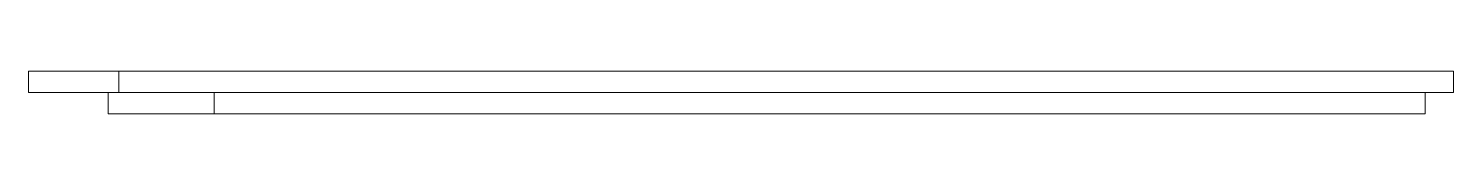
# Paper-space layout '_Bottom' of a CAD drawing. Header units: millimetres. Extents: x 31 to 132, y -2 to 2.
import ezdxf

# ---------------------------------------------------------------- set-up
doc = ezdxf.new("R2010")
doc.units = ezdxf.units.MM

psp = doc.layouts.new('_Bottom')

# ---------------------------------------------------------------- linework, layer by layer
at = {"color": 7, "linetype": 'Continuous', "lineweight": 15}
for p, q in [((31.14, 1.5), (31.14, 0)), ((31.14, 1.5), (131.82, 1.5)), ((37.52, 1.5), (37.52, 0)), ((131.82, 0), (131.82, 1.5)), ((31.14, 0), (131.82, 0)), ((36.76, 0), (36.76, -1.5)), ((44.26, 0), (44.26, -1.5)), ((129.82, -1.5), (129.82, 0)), ((36.76, -1.5), (129.82, -1.5))]:
    psp.add_line(p, q, dxfattribs=at)

doc.saveas('drawing.dxf')
